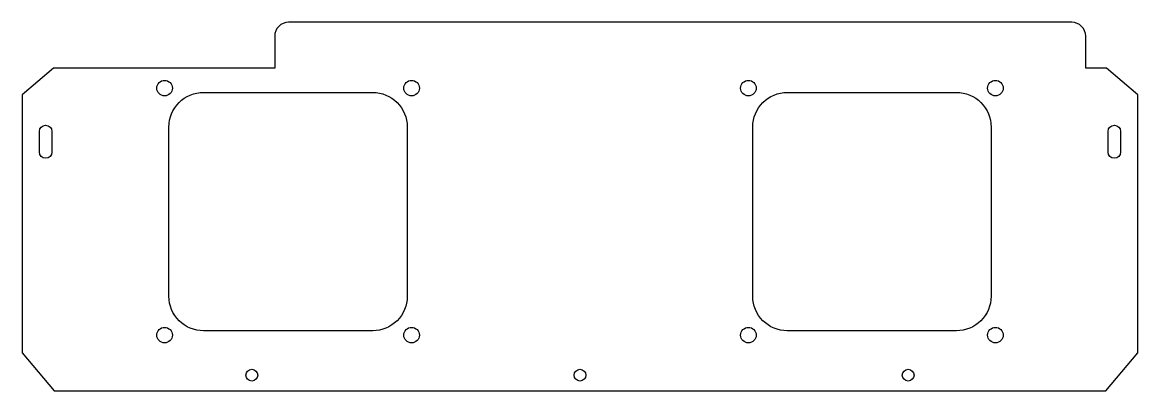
# Model space of a CAD drawing. Header units: millimetres. Extents: x -9 to 314, y 0 to 107.
import ezdxf

# ---------------------------------------------------------------- set-up
doc = ezdxf.new("R2010")
doc.units = ezdxf.units.MM

msp = doc.modelspace()

# ---------------------------------------------------------------- linework, layer by layer
for points in [[(-0.26, 93.34), (-9.26, 85.7), (-9.26, 10.92), (0, 0), (304.35, 0), (313.61, 10.92), (313.61, 85.7), (304.61, 93.34), (298.56, 93.34), (298.56, 102.66, 0.414214), (294.56, 106.66), (67.79, 106.66, 0.414214), (63.79, 102.66), (63.79, 93.34)], [(33.17, 76.34, -0.414214), (43.17, 86.34), (92.17, 86.34, -0.414214), (102.17, 76.34), (102.17, 27.34, -0.414214), (92.17, 17.34), (43.17, 17.34, -0.414214), (33.17, 27.34)], [(202.17, 76.34, -0.414214), (212.17, 86.34), (261.17, 86.34, -0.414214), (271.17, 76.34), (271.17, 27.34, -0.414214), (261.17, 17.34), (212.17, 17.34, -0.414214), (202.17, 27.34)], [(-4.31, 69.08), (-4.31, 75.07, -1), (-0.71, 75.07), (-0.71, 69.08, -1)], [(308.66, 75.07), (308.66, 69.08, -1), (305.06, 69.08), (305.06, 75.07, -1)]]:
    msp.add_lwpolyline(points, format="xyb", close=True)
for centre, radius in [((31.92, 87.59), 2.25), ((103.42, 87.59), 2.25), ((200.92, 87.59), 2.25), ((272.42, 87.59), 2.25), ((31.92, 16.09), 2.25), ((103.42, 16.09), 2.25), ((200.92, 16.09), 2.25), ((272.42, 16.09), 2.25), ((57.17, 4.5), 1.7), ((152.17, 4.5), 1.7), ((247.17, 4.5), 1.7)]:
    msp.add_circle(centre, radius)

doc.saveas('drawing.dxf')
